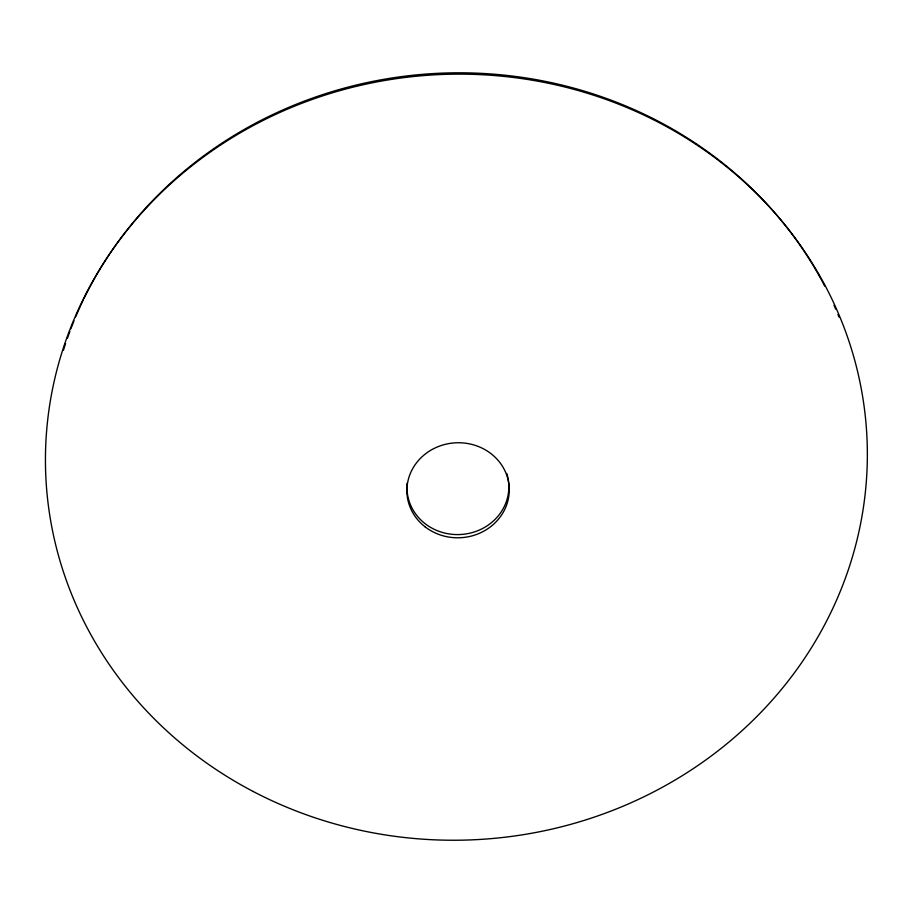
<?xml version="1.0" encoding="UTF-8"?>
<svg xmlns="http://www.w3.org/2000/svg" width="913" height="913" viewBox="0 0 913 913"><rect width="100%" height="100%" fill="white"/><g stroke="black" fill="none" stroke-linecap="round" stroke-linejoin="round"><path stroke-width="1.37" d="M506.772 473.482A50.957 47.339 -2.9 0 1 462.708 534.345A50.957 47.339 -2.9 0 1 407.221 482.92M63.431 350.295A409.218 381.543 -2.9 0 1 65.599 343.562M67.436 338.198A409.218 381.543 -2.9 0 1 69.856 331.499M70.86 328.828A409.218 381.543 -2.9 0 1 74.01 320.851M75.653 316.891A409.218 381.543 -2.9 0 1 83.334 299.886M83.962 298.597A409.218 381.543 -2.9 0 1 451.764 72.869A409.218 381.543 -2.9 0 1 824.736 286.111M834.014 305.33A409.218 381.543 -2.9 0 1 835.726 309.222M837.94 314.437A409.218 381.543 -2.9 0 1 839.013 317.051M425.024 526.778A51.185 47.51 -2.9 0 0 508.438 498.35A51.185 47.51 -2.9 0 0 440.751 445.67A51.185 47.51 -2.9 0 0 425.024 526.778M253.141 791.457A411.033 382.981 -2.9 0 0 867.35 452.061A411.033 382.981 -2.9 0 0 248.701 128.048A411.033 382.981 -2.9 0 0 253.141 791.457"/></g></svg>
